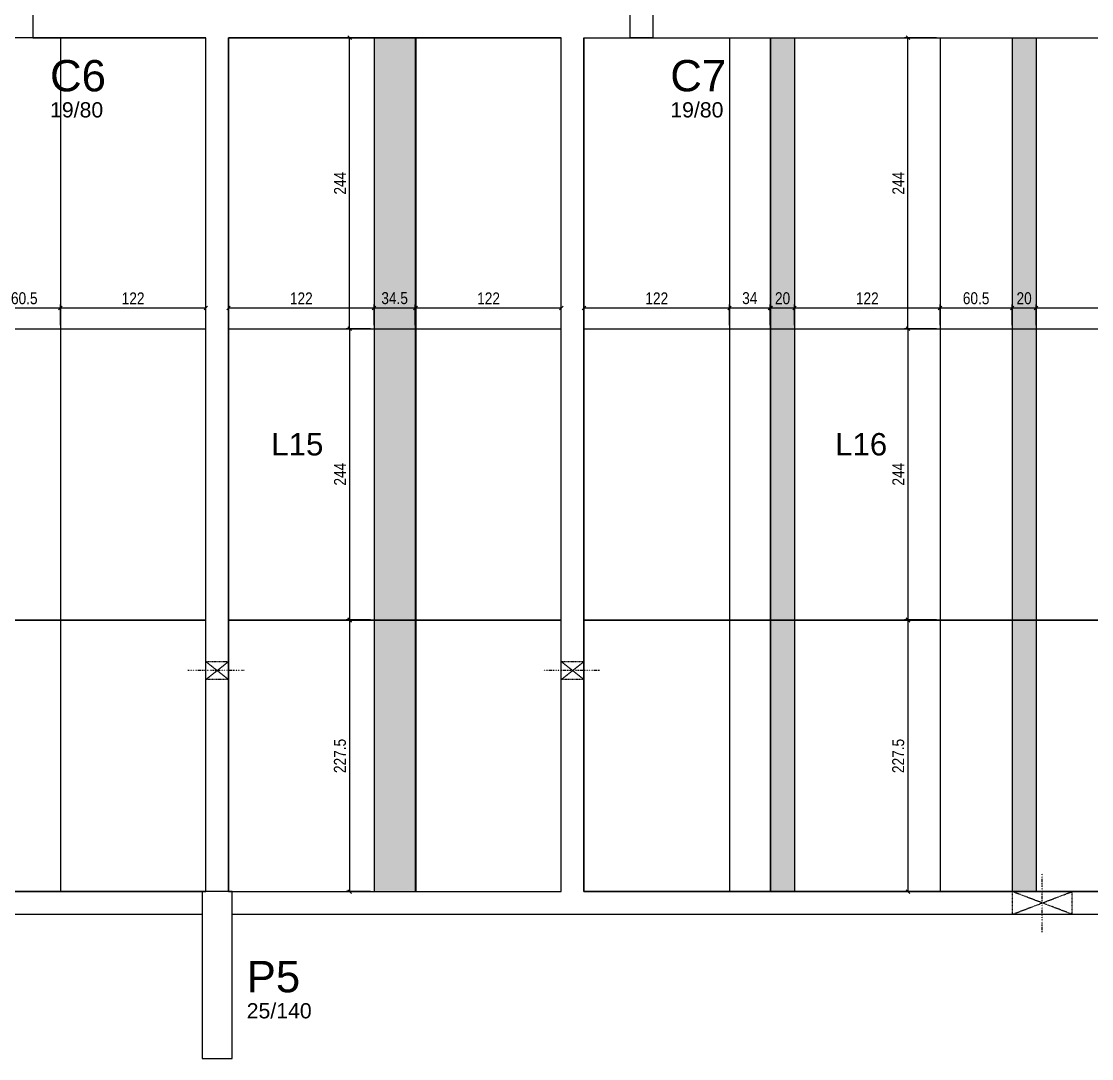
# Model space of a CAD drawing. Extents: x -9556 to -2786, y 930 to 5130.
# Drawn here: x -5911 to -5014, y 3189 to 4059 of the extents above; entities that cross this region are included whole.
import ezdxf

# ---------------------------------------------------------------- set-up
doc = ezdxf.new("R2010")
doc.units = 0
doc.linetypes.add('ESTILO_TQS_0004', pattern=[2, 0.5, -0.4, 0.1, -0.4, 0.1, -0.5])
doc.linetypes.add('HIDDEN2', pattern=[0.1875, 0.125, -0.0625])
for name, color, linetype in [('1', 3, 'Continuous'), ('200', 1, 'HIDDEN2'), ('205', 1, 'ESTILO_TQS_0004'), ('210', 3, 'HIDDEN2'), ('213', 3, 'Continuous'), ('220', 5, 'Continuous'), ('222', 6, 'Continuous'), ('226', 4, 'Continuous'), ('COTA', 2, 'Continuous'), ('Hachura', 7, 'Continuous'), ('Painéis', 200, 'Continuous')]:
    doc.layers.add(name, color=color, linetype=linetype)
doc.styles.add('COTA TECNICA-50', font='techl___.ttf', dxfattribs={"height": 10})
doc.styles.get("Standard").update_dxf_attribs({"font": 'arial.ttf'})
doc.dimstyles.new('COTA PAINEL-50', dxfattribs={"dimtxt": 10, "dimasz": 3, "dimexe": 3, "dimexo": 3, "dimgap": 3, "dimtad": 1, "dimdec": 1, "dimzin": 9, "dimdsep": 46, "dimtxsty": 'COTA TECNICA-50', "dimblk1": 'OBLIQUE', "dimblk2": 'OBLIQUE', "dimsah": 1, "dimcen": 0.9, "dimclrd": 4, "dimclre": 4, "dimclrt": 240, "dimadec": 1, "dimazin": 3, "dimtfac": 1, "dimtdec": 1, "dimtmove": 0, "dimatfit": 3, "dimfxl": 1, "dimtolj": 1, "dimtzin": 12, "dimarcsym": 0})

# ---------------------------------------------------------------- blocks, each defined once
blk = doc.blocks.new('_Oblique')
at = {"color": 0, "linetype": 'ByBlock', "lineweight": -2}
blk.add_line((-0.5, -0.5), (0.5, 0.5), dxfattribs=at)
blk = doc.blocks.new('*D123')
at = {"layer": 'COTA', "color": 4, "lineweight": -2}
for p, q in [((-5938.8, 3804.4), (-5938.8, 3821.76)), ((-5938.8, 3818.76), (-5878.3, 3818.76)), ((-5878.3, 3804.4), (-5878.3, 3821.76))]:
    blk.add_line(p, q, dxfattribs=at)
at = {"layer": 'Defpoints', "color": 0}
for p in [(-5878.3, 3818.76), (-5938.8, 3801.4), (-5878.3, 3801.4)]:
    blk.add_point(p, dxfattribs=at)
at = {"layer": 'COTA', "color": 4, "lineweight": -2, "xscale": 3, "yscale": 3, "zscale": 3, "rotation": 180}
blk.add_blockref('_Oblique', (-5938.8, 3818.76), dxfattribs=at)
at = {"layer": 'COTA', "color": 4, "lineweight": -2, "xscale": 3, "yscale": 3, "zscale": 3}
blk.add_blockref('_Oblique', (-5878.3, 3818.76), dxfattribs=at)
at = {"layer": 'COTA', "color": 240, "insert": (-5908.55, 3826.87), "char_height": 10, "attachment_point": 5, "style": 'COTA TECNICA-50'}
blk.add_mtext('\\A1;60.5', dxfattribs=at)
blk = doc.blocks.new('*D124')
at = {"layer": 'COTA', "color": 4, "lineweight": -2}
for p, q in [((-5878.3, 3804.4), (-5878.3, 3821.76)), ((-5878.3, 3818.76), (-5756.3, 3818.76)), ((-5756.3, 3804.4), (-5756.3, 3821.76))]:
    blk.add_line(p, q, dxfattribs=at)
at = {"layer": 'Defpoints', "color": 0}
for p in [(-5756.3, 3818.76), (-5878.3, 3801.4), (-5756.3, 3801.4)]:
    blk.add_point(p, dxfattribs=at)
at = {"layer": 'COTA', "color": 4, "lineweight": -2, "xscale": 3, "yscale": 3, "zscale": 3, "rotation": 180}
blk.add_blockref('_Oblique', (-5878.3, 3818.76), dxfattribs=at)
at = {"layer": 'COTA', "color": 4, "lineweight": -2, "xscale": 3, "yscale": 3, "zscale": 3}
blk.add_blockref('_Oblique', (-5756.3, 3818.76), dxfattribs=at)
at = {"layer": 'COTA', "color": 240, "insert": (-5817.3, 3826.81), "char_height": 10, "attachment_point": 5, "style": 'COTA TECNICA-50'}
blk.add_mtext('\\A1;122', dxfattribs=at)
blk = doc.blocks.new('*D128')
at = {"layer": 'COTA', "color": 4, "lineweight": -2}
for p, q in [((-5737.3, 3804.4), (-5737.3, 3821.76)), ((-5737.3, 3818.76), (-5615.3, 3818.76)), ((-5615.3, 3804.4), (-5615.3, 3821.76))]:
    blk.add_line(p, q, dxfattribs=at)
at = {"layer": 'Defpoints', "color": 0}
for p in [(-5615.3, 3818.76), (-5737.3, 3801.4), (-5615.3, 3801.4)]:
    blk.add_point(p, dxfattribs=at)
at = {"layer": 'COTA', "color": 4, "lineweight": -2, "xscale": 3, "yscale": 3, "zscale": 3, "rotation": 180}
blk.add_blockref('_Oblique', (-5737.3, 3818.76), dxfattribs=at)
at = {"layer": 'COTA', "color": 4, "lineweight": -2, "xscale": 3, "yscale": 3, "zscale": 3}
blk.add_blockref('_Oblique', (-5615.3, 3818.76), dxfattribs=at)
at = {"layer": 'COTA', "color": 240, "insert": (-5676.3, 3826.81), "char_height": 10, "attachment_point": 5, "style": 'COTA TECNICA-50'}
blk.add_mtext('\\A1;122', dxfattribs=at)
blk = doc.blocks.new('*D129')
at = {"layer": 'COTA', "color": 4, "lineweight": -2}
for p, q in [((-5615.3, 3804.4), (-5615.3, 3821.76)), ((-5615.3, 3818.76), (-5580.8, 3818.76)), ((-5580.8, 3804.4), (-5580.8, 3821.76))]:
    blk.add_line(p, q, dxfattribs=at)
at = {"layer": 'Defpoints', "color": 0}
for p in [(-5580.8, 3818.76), (-5615.3, 3801.4), (-5580.8, 3801.4)]:
    blk.add_point(p, dxfattribs=at)
at = {"layer": 'COTA', "color": 4, "lineweight": -2, "xscale": 3, "yscale": 3, "zscale": 3, "rotation": 180}
blk.add_blockref('_Oblique', (-5615.3, 3818.76), dxfattribs=at)
at = {"layer": 'COTA', "color": 4, "lineweight": -2, "xscale": 3, "yscale": 3, "zscale": 3}
blk.add_blockref('_Oblique', (-5580.8, 3818.76), dxfattribs=at)
at = {"layer": 'COTA', "color": 240, "insert": (-5598.05, 3826.98), "char_height": 10, "attachment_point": 5, "style": 'COTA TECNICA-50'}
blk.add_mtext('\\A1;34.5', dxfattribs=at)
blk = doc.blocks.new('*D130')
at = {"layer": 'COTA', "color": 4, "lineweight": -2}
for p, q in [((-5580.3, 3804.4), (-5580.3, 3821.76)), ((-5580.3, 3818.76), (-5458.3, 3818.76)), ((-5458.3, 3804.4), (-5458.3, 3821.76))]:
    blk.add_line(p, q, dxfattribs=at)
at = {"layer": 'Defpoints', "color": 0}
for p in [(-5458.3, 3818.76), (-5580.3, 3801.4), (-5458.3, 3801.4)]:
    blk.add_point(p, dxfattribs=at)
at = {"layer": 'COTA', "color": 4, "lineweight": -2, "xscale": 3, "yscale": 3, "zscale": 3, "rotation": 180}
blk.add_blockref('_Oblique', (-5580.3, 3818.76), dxfattribs=at)
at = {"layer": 'COTA', "color": 4, "lineweight": -2, "xscale": 3, "yscale": 3, "zscale": 3}
blk.add_blockref('_Oblique', (-5458.3, 3818.76), dxfattribs=at)
at = {"layer": 'COTA', "color": 240, "insert": (-5519.3, 3826.81), "char_height": 10, "attachment_point": 5, "style": 'COTA TECNICA-50'}
blk.add_mtext('\\A1;122', dxfattribs=at)
blk = doc.blocks.new('*D131')
at = {"layer": 'COTA', "color": 4, "lineweight": -2}
for p, q in [((-5618.3, 4045.4), (-5638.76, 4045.4)), ((-5635.76, 3801.4), (-5635.76, 4045.4)), ((-5618.3, 3801.4), (-5638.76, 3801.4))]:
    blk.add_line(p, q, dxfattribs=at)
at = {"layer": 'Defpoints', "color": 0}
for p in [(-5635.76, 4045.4), (-5615.3, 4045.4), (-5615.3, 3801.4)]:
    blk.add_point(p, dxfattribs=at)
at = {"layer": 'COTA', "color": 4, "lineweight": -2, "xscale": 3, "yscale": 3, "zscale": 3}
for p, rotation in [((-5635.76, 4045.4), 90), ((-5635.76, 3801.4), 270)]:
    blk.add_blockref('_Oblique', p, dxfattribs=dict(at, rotation=rotation))
at = {"layer": 'COTA', "color": 240, "insert": (-5643.83, 3923.4), "char_height": 10, "attachment_point": 5, "rotation": 90, "style": 'COTA TECNICA-50'}
blk.add_mtext('\\A1;244', dxfattribs=at)
blk = doc.blocks.new('*D132')
at = {"layer": 'COTA', "color": 4, "lineweight": -2}
for p, q in [((-5618.3, 3801.4), (-5638.76, 3801.4)), ((-5635.76, 3801.4), (-5635.76, 3557.4)), ((-5618.3, 3557.4), (-5638.76, 3557.4))]:
    blk.add_line(p, q, dxfattribs=at)
at = {"layer": 'Defpoints', "color": 0}
for p in [(-5615.3, 3801.4), (-5635.76, 3557.4), (-5615.3, 3557.4)]:
    blk.add_point(p, dxfattribs=at)
at = {"layer": 'COTA', "color": 4, "lineweight": -2, "xscale": 3, "yscale": 3, "zscale": 3}
for p, rotation in [((-5635.76, 3801.4), 90), ((-5635.76, 3557.4), 270)]:
    blk.add_blockref('_Oblique', p, dxfattribs=dict(at, rotation=rotation))
at = {"layer": 'COTA', "color": 240, "insert": (-5643.83, 3679.4), "char_height": 10, "attachment_point": 5, "rotation": 90, "style": 'COTA TECNICA-50'}
blk.add_mtext('\\A1;244', dxfattribs=at)
blk = doc.blocks.new('*D133')
at = {"layer": 'COTA', "color": 4, "lineweight": -2}
for p, q in [((-5618.3, 3556.9), (-5638.76, 3556.9)), ((-5635.76, 3556.9), (-5635.76, 3329.4)), ((-5618.3, 3329.4), (-5638.76, 3329.4))]:
    blk.add_line(p, q, dxfattribs=at)
at = {"layer": 'Defpoints', "color": 0}
for p in [(-5615.3, 3556.9), (-5635.76, 3329.4), (-5615.3, 3329.4)]:
    blk.add_point(p, dxfattribs=at)
at = {"layer": 'COTA', "color": 4, "lineweight": -2, "xscale": 3, "yscale": 3, "zscale": 3}
for p, rotation in [((-5635.76, 3556.9), 90), ((-5635.76, 3329.4), 270)]:
    blk.add_blockref('_Oblique', p, dxfattribs=dict(at, rotation=rotation))
at = {"layer": 'COTA', "color": 240, "insert": (-5643.87, 3443.15), "char_height": 10, "attachment_point": 5, "rotation": 90, "style": 'COTA TECNICA-50'}
blk.add_mtext('\\A1;227.5', dxfattribs=at)
blk = doc.blocks.new('*D134')
at = {"layer": 'COTA', "color": 4, "lineweight": -2}
for p, q in [((-5439.3, 3804.4), (-5439.3, 3821.76)), ((-5439.3, 3818.76), (-5317.3, 3818.76)), ((-5317.3, 3804.4), (-5317.3, 3821.76))]:
    blk.add_line(p, q, dxfattribs=at)
at = {"layer": 'Defpoints', "color": 0}
for p in [(-5317.3, 3818.76), (-5439.3, 3801.4), (-5317.3, 3801.4)]:
    blk.add_point(p, dxfattribs=at)
at = {"layer": 'COTA', "color": 4, "lineweight": -2, "xscale": 3, "yscale": 3, "zscale": 3, "rotation": 180}
blk.add_blockref('_Oblique', (-5439.3, 3818.76), dxfattribs=at)
at = {"layer": 'COTA', "color": 4, "lineweight": -2, "xscale": 3, "yscale": 3, "zscale": 3}
blk.add_blockref('_Oblique', (-5317.3, 3818.76), dxfattribs=at)
at = {"layer": 'COTA', "color": 240, "insert": (-5378.3, 3826.81), "char_height": 10, "attachment_point": 5, "style": 'COTA TECNICA-50'}
blk.add_mtext('\\A1;122', dxfattribs=at)
blk = doc.blocks.new('*D135')
at = {"layer": 'COTA', "color": 4, "lineweight": -2}
for p, q in [((-5282.8, 3804.4), (-5282.8, 3821.76)), ((-5282.8, 3818.76), (-5262.8, 3818.76)), ((-5262.8, 3804.4), (-5262.8, 3821.76))]:
    blk.add_line(p, q, dxfattribs=at)
at = {"layer": 'Defpoints', "color": 0}
for p in [(-5262.8, 3818.76), (-5282.8, 3801.4), (-5262.8, 3801.4)]:
    blk.add_point(p, dxfattribs=at)
at = {"layer": 'COTA', "color": 4, "lineweight": -2, "xscale": 3, "yscale": 3, "zscale": 3, "rotation": 180}
blk.add_blockref('_Oblique', (-5282.8, 3818.76), dxfattribs=at)
at = {"layer": 'COTA', "color": 4, "lineweight": -2, "xscale": 3, "yscale": 3, "zscale": 3}
blk.add_blockref('_Oblique', (-5262.8, 3818.76), dxfattribs=at)
at = {"layer": 'COTA', "color": 240, "insert": (-5272.8, 3826.86), "char_height": 10, "attachment_point": 5, "style": 'COTA TECNICA-50'}
blk.add_mtext('\\A1;20', dxfattribs=at)
blk = doc.blocks.new('*D136')
at = {"layer": 'COTA', "color": 4, "lineweight": -2}
for p, q in [((-5262.8, 3804.4), (-5262.8, 3821.76)), ((-5262.8, 3818.76), (-5140.8, 3818.76)), ((-5140.8, 3804.4), (-5140.8, 3821.76))]:
    blk.add_line(p, q, dxfattribs=at)
at = {"layer": 'Defpoints', "color": 0}
for p in [(-5140.8, 3818.76), (-5262.8, 3801.4), (-5140.8, 3801.4)]:
    blk.add_point(p, dxfattribs=at)
at = {"layer": 'COTA', "color": 4, "lineweight": -2, "xscale": 3, "yscale": 3, "zscale": 3, "rotation": 180}
blk.add_blockref('_Oblique', (-5262.8, 3818.76), dxfattribs=at)
at = {"layer": 'COTA', "color": 4, "lineweight": -2, "xscale": 3, "yscale": 3, "zscale": 3}
blk.add_blockref('_Oblique', (-5140.8, 3818.76), dxfattribs=at)
at = {"layer": 'COTA', "color": 240, "insert": (-5201.8, 3826.81), "char_height": 10, "attachment_point": 5, "style": 'COTA TECNICA-50'}
blk.add_mtext('\\A1;122', dxfattribs=at)
blk = doc.blocks.new('*D137')
at = {"layer": 'COTA', "color": 4, "lineweight": -2}
for p, q in [((-5140.8, 3804.4), (-5140.8, 3821.76)), ((-5140.8, 3818.76), (-5080.3, 3818.76)), ((-5080.3, 3804.4), (-5080.3, 3821.76))]:
    blk.add_line(p, q, dxfattribs=at)
at = {"layer": 'Defpoints', "color": 0}
for p in [(-5080.3, 3818.76), (-5140.8, 3801.4), (-5080.3, 3801.4)]:
    blk.add_point(p, dxfattribs=at)
at = {"layer": 'COTA', "color": 4, "lineweight": -2, "xscale": 3, "yscale": 3, "zscale": 3, "rotation": 180}
blk.add_blockref('_Oblique', (-5140.8, 3818.76), dxfattribs=at)
at = {"layer": 'COTA', "color": 4, "lineweight": -2, "xscale": 3, "yscale": 3, "zscale": 3}
blk.add_blockref('_Oblique', (-5080.3, 3818.76), dxfattribs=at)
at = {"layer": 'COTA', "color": 240, "insert": (-5110.55, 3826.87), "char_height": 10, "attachment_point": 5, "style": 'COTA TECNICA-50'}
blk.add_mtext('\\A1;60.5', dxfattribs=at)
blk = doc.blocks.new('*D138')
at = {"layer": 'COTA', "color": 4, "lineweight": -2}
for p, q in [((-5080.3, 3804.4), (-5080.3, 3821.76)), ((-5080.3, 3818.76), (-5060.3, 3818.76)), ((-5060.3, 3804.4), (-5060.3, 3821.76))]:
    blk.add_line(p, q, dxfattribs=at)
at = {"layer": 'Defpoints', "color": 0}
for p in [(-5060.3, 3818.76), (-5080.3, 3801.4), (-5060.3, 3801.4)]:
    blk.add_point(p, dxfattribs=at)
at = {"layer": 'COTA', "color": 4, "lineweight": -2, "xscale": 3, "yscale": 3, "zscale": 3, "rotation": 180}
blk.add_blockref('_Oblique', (-5080.3, 3818.76), dxfattribs=at)
at = {"layer": 'COTA', "color": 4, "lineweight": -2, "xscale": 3, "yscale": 3, "zscale": 3}
blk.add_blockref('_Oblique', (-5060.3, 3818.76), dxfattribs=at)
at = {"layer": 'COTA', "color": 240, "insert": (-5070.3, 3826.86), "char_height": 10, "attachment_point": 5, "style": 'COTA TECNICA-50'}
blk.add_mtext('\\A1;20', dxfattribs=at)
blk = doc.blocks.new('*D139')
at = {"layer": 'COTA', "color": 4, "lineweight": -2}
for p, q in [((-5060.3, 3804.4), (-5060.3, 3821.76)), ((-5060.3, 3818.76), (-4938.3, 3818.76)), ((-4938.3, 3804.4), (-4938.3, 3821.76))]:
    blk.add_line(p, q, dxfattribs=at)
at = {"layer": 'Defpoints', "color": 0}
for p in [(-4938.3, 3818.76), (-5060.3, 3801.4), (-4938.3, 3801.4)]:
    blk.add_point(p, dxfattribs=at)
at = {"layer": 'COTA', "color": 4, "lineweight": -2, "xscale": 3, "yscale": 3, "zscale": 3, "rotation": 180}
blk.add_blockref('_Oblique', (-5060.3, 3818.76), dxfattribs=at)
at = {"layer": 'COTA', "color": 4, "lineweight": -2, "xscale": 3, "yscale": 3, "zscale": 3}
blk.add_blockref('_Oblique', (-4938.3, 3818.76), dxfattribs=at)
at = {"layer": 'COTA', "color": 240, "insert": (-4999.3, 3826.81), "char_height": 10, "attachment_point": 5, "style": 'COTA TECNICA-50'}
blk.add_mtext('\\A1;122', dxfattribs=at)
blk = doc.blocks.new('*D140')
at = {"layer": 'COTA', "color": 4, "lineweight": -2}
for p, q in [((-5317.3, 3804.4), (-5317.3, 3821.76)), ((-5317.3, 3818.76), (-5283.3, 3818.76)), ((-5283.3, 3804.4), (-5283.3, 3821.76))]:
    blk.add_line(p, q, dxfattribs=at)
at = {"layer": 'Defpoints', "color": 0}
for p in [(-5283.3, 3818.76), (-5317.3, 3801.4), (-5283.3, 3801.4)]:
    blk.add_point(p, dxfattribs=at)
at = {"layer": 'COTA', "color": 4, "lineweight": -2, "xscale": 3, "yscale": 3, "zscale": 3, "rotation": 180}
blk.add_blockref('_Oblique', (-5317.3, 3818.76), dxfattribs=at)
at = {"layer": 'COTA', "color": 4, "lineweight": -2, "xscale": 3, "yscale": 3, "zscale": 3}
blk.add_blockref('_Oblique', (-5283.3, 3818.76), dxfattribs=at)
at = {"layer": 'COTA', "color": 240, "insert": (-5300.3, 3826.98), "char_height": 10, "attachment_point": 5, "style": 'COTA TECNICA-50'}
blk.add_mtext('\\A1;34', dxfattribs=at)
blk = doc.blocks.new('*D141')
at = {"layer": 'COTA', "color": 4, "lineweight": -2}
for p, q in [((-5143.8, 4045.4), (-5170.7, 4045.4)), ((-5167.7, 3801.4), (-5167.7, 4045.4)), ((-5143.8, 3801.4), (-5170.7, 3801.4))]:
    blk.add_line(p, q, dxfattribs=at)
at = {"layer": 'Defpoints', "color": 0}
for p in [(-5167.7, 4045.4), (-5140.8, 4045.4), (-5140.8, 3801.4)]:
    blk.add_point(p, dxfattribs=at)
at = {"layer": 'COTA', "color": 4, "lineweight": -2, "xscale": 3, "yscale": 3, "zscale": 3}
for p, rotation in [((-5167.7, 4045.4), 90), ((-5167.7, 3801.4), 270)]:
    blk.add_blockref('_Oblique', p, dxfattribs=dict(at, rotation=rotation))
at = {"layer": 'COTA', "color": 240, "insert": (-5175.77, 3923.4), "char_height": 10, "attachment_point": 5, "rotation": 90, "style": 'COTA TECNICA-50'}
blk.add_mtext('\\A1;244', dxfattribs=at)
blk = doc.blocks.new('*D142')
at = {"layer": 'COTA', "color": 4, "lineweight": -2}
for p, q in [((-5143.8, 3801.4), (-5170.7, 3801.4)), ((-5167.7, 3801.4), (-5167.7, 3557.4)), ((-5143.8, 3557.4), (-5170.7, 3557.4))]:
    blk.add_line(p, q, dxfattribs=at)
at = {"layer": 'Defpoints', "color": 0}
for p in [(-5140.8, 3801.4), (-5167.7, 3557.4), (-5140.8, 3557.4)]:
    blk.add_point(p, dxfattribs=at)
at = {"layer": 'COTA', "color": 4, "lineweight": -2, "xscale": 3, "yscale": 3, "zscale": 3}
for p, rotation in [((-5167.7, 3801.4), 90), ((-5167.7, 3557.4), 270)]:
    blk.add_blockref('_Oblique', p, dxfattribs=dict(at, rotation=rotation))
at = {"layer": 'COTA', "color": 240, "insert": (-5175.77, 3679.4), "char_height": 10, "attachment_point": 5, "rotation": 90, "style": 'COTA TECNICA-50'}
blk.add_mtext('\\A1;244', dxfattribs=at)
blk = doc.blocks.new('*D143')
at = {"layer": 'COTA', "color": 4, "lineweight": -2}
for p, q in [((-5143.8, 3556.9), (-5170.7, 3556.9)), ((-5167.7, 3556.9), (-5167.7, 3329.4)), ((-5143.8, 3329.4), (-5170.7, 3329.4))]:
    blk.add_line(p, q, dxfattribs=at)
at = {"layer": 'Defpoints', "color": 0}
for p in [(-5140.8, 3556.9), (-5167.7, 3329.4), (-5140.8, 3329.4)]:
    blk.add_point(p, dxfattribs=at)
at = {"layer": 'COTA', "color": 4, "lineweight": -2, "xscale": 3, "yscale": 3, "zscale": 3}
for p, rotation in [((-5167.7, 3556.9), 90), ((-5167.7, 3329.4), 270)]:
    blk.add_blockref('_Oblique', p, dxfattribs=dict(at, rotation=rotation))
at = {"layer": 'COTA', "color": 240, "insert": (-5175.81, 3443.15), "char_height": 10, "attachment_point": 5, "rotation": 90, "style": 'COTA TECNICA-50'}
blk.add_mtext('\\A1;227.5', dxfattribs=at)

msp = doc.modelspace()

# ---------------------------------------------------------------- hatches: boundary and pattern name
at = {"layer": 'Hachura', "true_color": 0x939598}
h = msp.add_hatch(color=252, dxfattribs=at)
h.dxf.hatch_style = 1
h.paths.add_polyline_path([(-5580.8, 3556.9), (-5615.3, 3556.9), (-5615.3, 3329.4), (-5580.8, 3329.4)])
h.paths.add_polyline_path([(-5580.8, 4045.4), (-5615.3, 4045.4), (-5615.3, 3557.4), (-5580.8, 3557.4)])
h = msp.add_hatch(color=252, dxfattribs=at)
h.dxf.hatch_style = 1
h.paths.add_polyline_path([(-5060.3, 3556.9), (-5080.3, 3556.9), (-5080.3, 3329.4), (-5060.3, 3329.4)])
h.paths.add_polyline_path([(-5060.3, 4045.4), (-5080.3, 4045.4), (-5080.3, 3557.4), (-5060.3, 3557.4)])
h.paths.add_polyline_path([(-5262.8, 3556.9), (-5282.8, 3556.9), (-5282.8, 3329.4), (-5262.8, 3329.4)])
h.paths.add_polyline_path([(-5262.8, 4045.4), (-5282.8, 4045.4), (-5282.8, 3557.4), (-5262.8, 3557.4)])

# ---------------------------------------------------------------- linework, layer by layer
at = {"layer": '1'}
for p, q in [((-5901.45, 4045.4), (-5756.3, 4045.4)), ((-5756.3, 3329.4), (-5756.3, 4045.4)), ((-5737.3, 4045.4), (-5458.3, 4045.4)), ((-5737.3, 3329.4), (-5737.3, 4045.4)), ((-5458.3, 3329.4), (-5458.3, 4045.4)), ((-5439.3, 3329.4), (-5439.3, 4045.4)), ((-5439.3, 4045.4), (-5400.45, 4045.4)), ((-5381.45, 4045.4), (-4938.3, 4045.4)), ((-5734.3, 3329.4), (-5458.3, 3329.4)), ((-5439.3, 3329.4), (-4944.3, 3329.4)), ((-5458.3, 3310.4), (-4944.3, 3310.4))]:
    msp.add_line(p, q, dxfattribs=at)
for points in [[(-5759.3, 3329.4), (-6347.3, 3329.4)], [(-6347.3, 3310.4), (-5759.3, 3310.4)], [(-5734.3, 3310.4), (-5458.3, 3310.4)]]:
    msp.add_lwpolyline(points, dxfattribs=at)
at = {"layer": '200'}
for p, q in [((-5737.3, 3507.24), (-5756.3, 3522.24)), ((-5756.3, 3507.24), (-5737.3, 3522.24)), ((-5439.3, 3507.24), (-5458.3, 3522.24)), ((-5458.3, 3507.24), (-5439.3, 3522.24)), ((-5030.1, 3310.4), (-5080.1, 3329.4)), ((-5080.1, 3310.4), (-5030.1, 3329.4))]:
    msp.add_line(p, q, dxfattribs=at)
at = {"layer": '205'}
for p, q in [((-5724.31, 3514.74), (-5771.3, 3514.74)), ((-5426.31, 3514.74), (-5473.3, 3514.74)), ((-5055.1, 3295.4), (-5055.1, 3344.4))]:
    msp.add_line(p, q, dxfattribs=at)
at = {"layer": '210'}
for p, q in [((-5756.3, 3522.24), (-5737.3, 3522.24)), ((-5458.3, 3522.24), (-5439.3, 3522.24)), ((-5737.3, 3507.24), (-5756.3, 3507.24)), ((-5439.3, 3507.24), (-5458.3, 3507.24)), ((-5080.1, 3310.4), (-5080.1, 3329.4)), ((-5030.1, 3310.4), (-5030.1, 3329.4))]:
    msp.add_line(p, q, dxfattribs=at)
at = {"layer": '222'}
for points in [[(-5920.45, 4045.4), (-5920.45, 4125.4), (-5901.45, 4125.4), (-5901.45, 4045.4), (-5920.45, 4045.4)], [(-5400.45, 4045.4), (-5400.45, 4125.4), (-5381.45, 4125.4), (-5381.45, 4045.4), (-5400.45, 4045.4)], [(-5759.3, 3189.4), (-5734.3, 3189.4), (-5734.3, 3329.4), (-5759.3, 3329.4), (-5759.3, 3189.4)]]:
    msp.add_lwpolyline(points, dxfattribs=at)
at = {"layer": 'Painéis'}
for p, q in [((-5878.3, 4045.4), (-5878.3, 3329.4)), ((-5615.3, 4045.4), (-5615.3, 3329.4)), ((-5580.8, 4045.4), (-5580.8, 3329.4)), ((-5580.3, 4045.4), (-5580.3, 3329.4)), ((-5439.3, 4045.4), (-5439.3, 3329.4)), ((-5317.3, 4045.4), (-5317.3, 3329.4)), ((-5283.3, 4045.4), (-5283.3, 3329.4)), ((-5282.8, 4045.4), (-5282.8, 3329.4)), ((-5262.8, 4045.4), (-5262.8, 3329.4)), ((-5140.8, 4045.4), (-5140.8, 3329.4)), ((-5080.3, 4045.4), (-5080.3, 3329.4)), ((-5060.3, 4045.4), (-5060.3, 3329.4)), ((-6350.3, 3801.4), (-5756.3, 3801.4)), ((-5737.3, 3801.4), (-5458.3, 3801.4)), ((-5439.3, 3801.4), (-4938.3, 3801.4)), ((-6350.3, 3557.4), (-5756.3, 3557.4)), ((-6350.3, 3556.9), (-5756.3, 3556.9)), ((-5737.3, 3557.4), (-5458.3, 3557.4)), ((-5737.3, 3556.9), (-5458.3, 3556.9)), ((-5439.3, 3557.4), (-4938.3, 3557.4)), ((-5439.3, 3556.9), (-4938.3, 3556.9))]:
    msp.add_line(p, q, dxfattribs=at)
for points in [[(-6350.3, 3329.4), (-5756.3, 3329.4), (-5756.3, 4045.4), (-6350.3, 4045.4)], [(-5737.3, 3329.4), (-5458.3, 3329.4), (-5458.3, 4045.4), (-5737.3, 4045.4)], [(-5439.3, 4045.4), (-4938.3, 4045.4), (-4938.3, 3329.4), (-5439.3, 3329.4)]]:
    msp.add_lwpolyline(points, close=True, dxfattribs=at)

# ---------------------------------------------------------------- texts
at = {"layer": '213'}
for s, p in [('19/80', (-5886.94, 3978.54)), ('19/80', (-5366.94, 3978.54)), ('25/140', (-5722.07, 3223.13))]:
    msp.add_text(s, height=12.75, dxfattribs=at).set_placement(p)
at = {"layer": '220'}
for s, p in [('C6', (-5886.94, 4000.41)), ('C7', (-5366.94, 4000.41)), ('P5', (-5722.07, 3245))]:
    msp.add_text(s, height=26.25, dxfattribs=at).set_placement(p)
at = {"layer": '226'}
for s, p in [('L15', (-5701.49, 3695.15)), ('L16', (-5228.78, 3695.15))]:
    msp.add_text(s, height=18.75, dxfattribs=at).set_placement(p)

# ---------------------------------------------------------------- dimensions: what is measured, and where the dimension line sits
at = {"layer": 'COTA'}
for base, p1, p2, picture, middle in [((-5635.76, 4045.4), (-5615.3, 3801.4), (-5615.3, 4045.4), '*D131', (-5643.83, 3923.4)), ((-5167.7, 4045.4), (-5140.8, 3801.4), (-5140.8, 4045.4), '*D141', (-5175.77, 3923.4)), ((-5635.76, 3557.4), (-5615.3, 3801.4), (-5615.3, 3557.4), '*D132', (-5643.83, 3679.4)), ((-5167.7, 3557.4), (-5140.8, 3801.4), (-5140.8, 3557.4), '*D142', (-5175.77, 3679.4)), ((-5635.76, 3329.4), (-5615.3, 3556.9), (-5615.3, 3329.4), '*D133', (-5643.87, 3443.15)), ((-5167.7, 3329.4), (-5140.8, 3556.9), (-5140.8, 3329.4), '*D143', (-5175.81, 3443.15))]:
    dim = msp.add_linear_dim(base=base, p1=p1, p2=p2, angle=90, dimstyle='COTA PAINEL-50', dxfattribs=at)
    dim.commit()
    dim.dimension.update_dxf_attribs({"geometry": picture, "text_midpoint": middle})
for base, p1, p2, picture, middle in [((-5878.3, 3818.76), (-5938.8, 3801.4), (-5878.3, 3801.4), '*D123', (-5908.55, 3826.87)), ((-5756.3, 3818.76), (-5878.3, 3801.4), (-5756.3, 3801.4), '*D124', (-5817.3, 3826.81)), ((-5615.3, 3818.76), (-5737.3, 3801.4), (-5615.3, 3801.4), '*D128', (-5676.3, 3826.81)), ((-5580.8, 3818.76), (-5615.3, 3801.4), (-5580.8, 3801.4), '*D129', (-5598.05, 3826.98)), ((-5458.3, 3818.76), (-5580.3, 3801.4), (-5458.3, 3801.4), '*D130', (-5519.3, 3826.81)), ((-5317.3, 3818.76), (-5439.3, 3801.4), (-5317.3, 3801.4), '*D134', (-5378.3, 3826.81)), ((-5283.3, 3818.76), (-5317.3, 3801.4), (-5283.3, 3801.4), '*D140', (-5300.3, 3826.98)), ((-5140.8, 3818.76), (-5262.8, 3801.4), (-5140.8, 3801.4), '*D136', (-5201.8, 3826.81)), ((-5080.3, 3818.76), (-5140.8, 3801.4), (-5080.3, 3801.4), '*D137', (-5110.55, 3826.87)), ((-4938.3, 3818.76), (-5060.3, 3801.4), (-4938.3, 3801.4), '*D139', (-4999.3, 3826.81))]:
    dim = msp.add_linear_dim(base=base, p1=p1, p2=p2, dimstyle='COTA PAINEL-50', dxfattribs=at)
    dim.commit()
    dim.dimension.update_dxf_attribs({"geometry": picture, "text_midpoint": middle})
for base, p1, p2, picture, middle in [((-5262.8, 3818.76), (-5282.8, 3801.4), (-5262.8, 3801.4), '*D135', (-5272.8, 3818.76)), ((-5060.3, 3818.76), (-5080.3, 3801.4), (-5060.3, 3801.4), '*D138', (-5070.3, 3818.76))]:
    dim = msp.add_linear_dim(base=base, p1=p1, p2=p2, dimstyle='COTA PAINEL-50', dxfattribs=at)
    dim.commit()
    dim.dimension.update_dxf_attribs({"geometry": picture, "text_midpoint": middle, "dimtype": 160})

doc.saveas('drawing.dxf')
